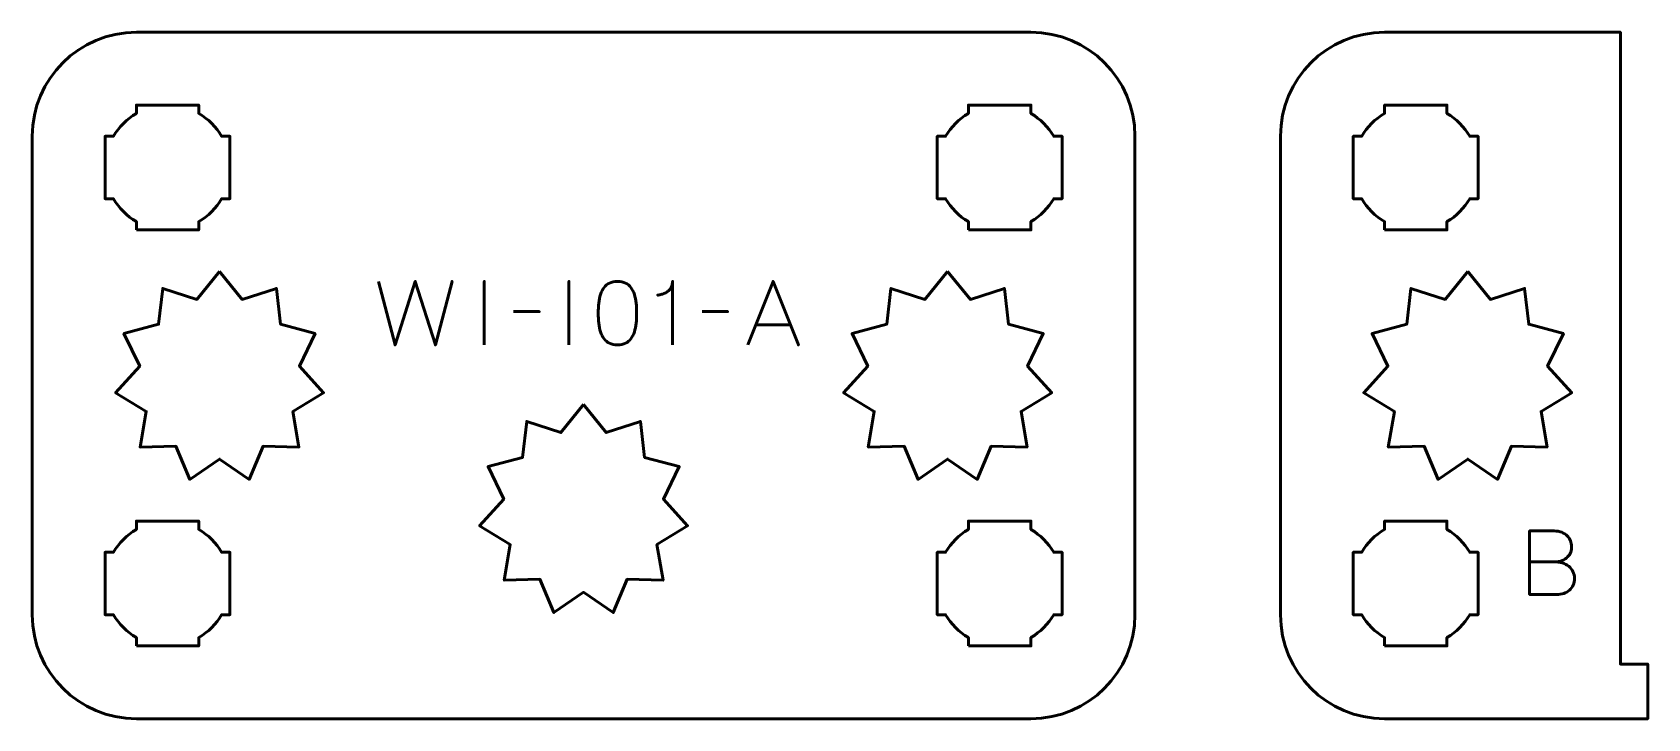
# Model space of a CAD drawing. Header units: centimetres. Extents: x -19.2 to -1.9, y -16.5 to -13.2.
# Drawn here: x -19.15 to -11.38, y -16.5 to -13.2 of the extents above; entities that cross this region are included whole.
import ezdxf

# ---------------------------------------------------------------- set-up
doc = ezdxf.new("R2010")
doc.units = ezdxf.units.CM
doc.header["$MEASUREMENT"] = 0
doc.layers.add('Layer 1', color=7, linetype='Continuous')

msp = doc.modelspace()

# ---------------------------------------------------------------- linework, layer by layer
at = {"layer": 'Layer 1', "lineweight": 53}
for points, knots in [([(-18.64994, -13.19998), (-18.64994, -13.19998), (-14.35007, -13.19998), (-14.35007, -13.19998), (-14.35007, -13.19998), (-14.07293, -13.19998), (-13.84997, -13.42307), (-13.84997, -13.70007), (-13.84997, -13.70007), (-13.84997, -13.70007), (-13.84997, -15.99994), (-13.84997, -15.99994), (-13.84997, -15.99994), (-13.84997, -16.27708), (-14.07293, -16.50004), (-14.35007, -16.50004), (-14.35007, -16.50004), (-14.35007, -16.50004), (-18.64994, -16.50004), (-18.64994, -16.50004), (-18.64994, -16.50004), (-18.92694, -16.50004), (-19.15003, -16.27708), (-19.15003, -15.99994), (-19.15003, -15.99994), (-19.15003, -15.99994), (-19.15003, -13.70007), (-19.15003, -13.70007), (-19.15003, -13.70007), (-19.15003, -13.42307), (-18.92694, -13.19998), (-18.64994, -13.19998)], [0, 0, 0, 0, 0.125, 0.125, 0.125, 0.125, 0.25, 0.25, 0.25, 0.25, 0.375, 0.375, 0.375, 0.375, 0.5, 0.5, 0.5, 0.5, 0.625, 0.625, 0.625, 0.625, 0.75, 0.75, 0.75, 0.75, 0.875, 0.875, 0.875, 0.875, 1, 1, 1, 1]), ([(-12.64994, -13.19998), (-12.64994, -13.19998), (-11.51602, -13.19998), (-11.51602, -13.19998), (-11.51602, -13.19998), (-11.51602, -13.19998), (-11.516, -16.23754), (-11.516, -16.23754), (-11.516, -16.23754), (-11.516, -16.23754), (-11.385, -16.23754), (-11.385, -16.23754), (-11.385, -16.23754), (-11.385, -16.23754), (-11.38502, -16.50004), (-11.38502, -16.50004), (-11.38502, -16.50004), (-11.38502, -16.50004), (-12.64994, -16.50004), (-12.64994, -16.50004), (-12.64994, -16.50004), (-12.92694, -16.50004), (-13.15003, -16.27708), (-13.15003, -15.99994), (-13.15003, -15.99994), (-13.15003, -15.99994), (-13.15003, -13.70007), (-13.15003, -13.70007), (-13.15003, -13.70007), (-13.15003, -13.42307), (-12.92694, -13.19998), (-12.64994, -13.19998)], [0, 0, 0, 0, 0.125, 0.125, 0.125, 0.125, 0.25, 0.25, 0.25, 0.25, 0.375, 0.375, 0.375, 0.375, 0.5, 0.5, 0.5, 0.5, 0.625, 0.625, 0.625, 0.625, 0.75, 0.75, 0.75, 0.75, 0.875, 0.875, 0.875, 0.875, 1, 1, 1, 1]), ([(-18.64994, -14.15001), (-18.64994, -14.15001), (-18.64994, -14.1099), (-18.64994, -14.1099), (-18.64994, -14.1099), (-18.69555, -14.08358), (-18.73347, -14.04555), (-18.75979, -14.00008), (-18.75979, -14.00008), (-18.75979, -14.00008), (-18.80001, -14.00008), (-18.80001, -14.00008), (-18.80001, -14.00008), (-18.80001, -14.00008), (-18.80001, -13.85001), (-18.80001, -13.85001), (-18.80001, -13.85001), (-18.80001, -13.85001), (-18.80001, -13.70007), (-18.80001, -13.70007), (-18.80001, -13.70007), (-18.80001, -13.70007), (-18.75979, -13.70007), (-18.75979, -13.70007), (-18.75979, -13.70007), (-18.73347, -13.65446), (-18.69555, -13.61654), (-18.64994, -13.59022), (-18.64994, -13.59022), (-18.64994, -13.59022), (-18.64994, -13.55), (-18.64994, -13.55), (-18.64994, -13.55), (-18.64994, -13.55), (-18.50001, -13.55), (-18.50001, -13.55), (-18.50001, -13.55), (-18.50001, -13.55), (-18.34993, -13.55), (-18.34993, -13.55), (-18.34993, -13.55), (-18.34993, -13.55), (-18.34993, -13.59022), (-18.34993, -13.59022), (-18.34993, -13.59022), (-18.30446, -13.61654), (-18.26643, -13.65446), (-18.24011, -13.70007), (-18.24011, -13.70007), (-18.24011, -13.70007), (-18.2, -13.70007), (-18.2, -13.70007), (-18.2, -13.70007), (-18.2, -13.70007), (-18.2, -13.85001), (-18.2, -13.85001), (-18.2, -13.85001), (-18.2, -13.85001), (-18.2, -14.00008), (-18.2, -14.00008), (-18.2, -14.00008), (-18.2, -14.00008), (-18.24011, -14.00008), (-18.24011, -14.00008), (-18.24011, -14.00008), (-18.26643, -14.04555), (-18.30446, -14.08358), (-18.34993, -14.1099), (-18.34993, -14.1099), (-18.34993, -14.1099), (-18.34993, -14.15001), (-18.34993, -14.15001), (-18.34993, -14.15001), (-18.34993, -14.15001), (-18.50001, -14.15001), (-18.50001, -14.15001), (-18.50001, -14.15001), (-18.50001, -14.15001), (-18.64994, -14.15001), (-18.64994, -14.15001)], [0, 0, 0, 0, 0.05, 0.05, 0.05, 0.05, 0.1, 0.1, 0.1, 0.1, 0.15, 0.15, 0.15, 0.15, 0.2, 0.2, 0.2, 0.2, 0.25, 0.25, 0.25, 0.25, 0.3, 0.3, 0.3, 0.3, 0.35, 0.35, 0.35, 0.35, 0.4, 0.4, 0.4, 0.4, 0.45, 0.45, 0.45, 0.45, 0.5, 0.5, 0.5, 0.5, 0.55, 0.55, 0.55, 0.55, 0.6, 0.6, 0.6, 0.6, 0.65, 0.65, 0.65, 0.65, 0.7, 0.7, 0.7, 0.7, 0.75, 0.75, 0.75, 0.75, 0.8, 0.8, 0.8, 0.8, 0.85, 0.85, 0.85, 0.85, 0.9, 0.9, 0.9, 0.9, 0.95, 0.95, 0.95, 0.95, 1, 1, 1, 1]), ([(-14.65007, -14.15001), (-14.65007, -14.15001), (-14.65007, -14.1099), (-14.65007, -14.1099), (-14.65007, -14.1099), (-14.69554, -14.08358), (-14.73343, -14.04555), (-14.75989, -14.00008), (-14.75989, -14.00008), (-14.75989, -14.00008), (-14.8, -14.00008), (-14.8, -14.00008), (-14.8, -14.00008), (-14.8, -14.00008), (-14.8, -13.85001), (-14.8, -13.85001), (-14.8, -13.85001), (-14.8, -13.85001), (-14.8, -13.70007), (-14.8, -13.70007), (-14.8, -13.70007), (-14.8, -13.70007), (-14.75989, -13.70007), (-14.75989, -13.70007), (-14.75989, -13.70007), (-14.73343, -13.65446), (-14.69554, -13.61654), (-14.65007, -13.59022), (-14.65007, -13.59022), (-14.65007, -13.59022), (-14.65007, -13.55), (-14.65007, -13.55), (-14.65007, -13.55), (-14.65007, -13.55), (-14.5, -13.55), (-14.5, -13.55), (-14.5, -13.55), (-14.5, -13.55), (-14.35007, -13.55), (-14.35007, -13.55), (-14.35007, -13.55), (-14.35007, -13.55), (-14.35007, -13.59022), (-14.35007, -13.59022), (-14.35007, -13.59022), (-14.30445, -13.61654), (-14.26653, -13.65446), (-14.24021, -13.70007), (-14.24021, -13.70007), (-14.24021, -13.70007), (-14.2, -13.70007), (-14.2, -13.70007), (-14.2, -13.70007), (-14.2, -13.70007), (-14.2, -13.85001), (-14.2, -13.85001), (-14.2, -13.85001), (-14.2, -13.85001), (-14.2, -14.00008), (-14.2, -14.00008), (-14.2, -14.00008), (-14.2, -14.00008), (-14.24021, -14.00008), (-14.24021, -14.00008), (-14.24021, -14.00008), (-14.26653, -14.04555), (-14.30445, -14.08358), (-14.35007, -14.1099), (-14.35007, -14.1099), (-14.35007, -14.1099), (-14.35007, -14.15001), (-14.35007, -14.15001), (-14.35007, -14.15001), (-14.35007, -14.15001), (-14.5, -14.15001), (-14.5, -14.15001), (-14.5, -14.15001), (-14.5, -14.15001), (-14.65007, -14.15001), (-14.65007, -14.15001)], [0, 0, 0, 0, 0.05, 0.05, 0.05, 0.05, 0.1, 0.1, 0.1, 0.1, 0.15, 0.15, 0.15, 0.15, 0.2, 0.2, 0.2, 0.2, 0.25, 0.25, 0.25, 0.25, 0.3, 0.3, 0.3, 0.3, 0.35, 0.35, 0.35, 0.35, 0.4, 0.4, 0.4, 0.4, 0.45, 0.45, 0.45, 0.45, 0.5, 0.5, 0.5, 0.5, 0.55, 0.55, 0.55, 0.55, 0.6, 0.6, 0.6, 0.6, 0.65, 0.65, 0.65, 0.65, 0.7, 0.7, 0.7, 0.7, 0.75, 0.75, 0.75, 0.75, 0.8, 0.8, 0.8, 0.8, 0.85, 0.85, 0.85, 0.85, 0.9, 0.9, 0.9, 0.9, 0.95, 0.95, 0.95, 0.95, 1, 1, 1, 1]), ([(-12.64994, -14.15001), (-12.64994, -14.15001), (-12.64994, -14.1099), (-12.64994, -14.1099), (-12.64994, -14.1099), (-12.69555, -14.08358), (-12.73347, -14.04555), (-12.75979, -14.00008), (-12.75979, -14.00008), (-12.75979, -14.00008), (-12.80001, -14.00008), (-12.80001, -14.00008), (-12.80001, -14.00008), (-12.80001, -14.00008), (-12.80001, -13.85001), (-12.80001, -13.85001), (-12.80001, -13.85001), (-12.80001, -13.85001), (-12.80001, -13.70007), (-12.80001, -13.70007), (-12.80001, -13.70007), (-12.80001, -13.70007), (-12.75979, -13.70007), (-12.75979, -13.70007), (-12.75979, -13.70007), (-12.73347, -13.65446), (-12.69555, -13.61654), (-12.64994, -13.59022), (-12.64994, -13.59022), (-12.64994, -13.59022), (-12.64994, -13.55), (-12.64994, -13.55), (-12.64994, -13.55), (-12.64994, -13.55), (-12.50001, -13.55), (-12.50001, -13.55), (-12.50001, -13.55), (-12.50001, -13.55), (-12.34993, -13.55), (-12.34993, -13.55), (-12.34993, -13.55), (-12.34993, -13.55), (-12.34993, -13.59022), (-12.34993, -13.59022), (-12.34993, -13.59022), (-12.30446, -13.61654), (-12.26643, -13.65446), (-12.24011, -13.70007), (-12.24011, -13.70007), (-12.24011, -13.70007), (-12.2, -13.70007), (-12.2, -13.70007), (-12.2, -13.70007), (-12.2, -13.70007), (-12.2, -13.85001), (-12.2, -13.85001), (-12.2, -13.85001), (-12.2, -13.85001), (-12.2, -14.00008), (-12.2, -14.00008), (-12.2, -14.00008), (-12.2, -14.00008), (-12.24011, -14.00008), (-12.24011, -14.00008), (-12.24011, -14.00008), (-12.26643, -14.04555), (-12.30446, -14.08358), (-12.34993, -14.1099), (-12.34993, -14.1099), (-12.34993, -14.1099), (-12.34993, -14.15001), (-12.34993, -14.15001), (-12.34993, -14.15001), (-12.34993, -14.15001), (-12.50001, -14.15001), (-12.50001, -14.15001), (-12.50001, -14.15001), (-12.50001, -14.15001), (-12.64994, -14.15001), (-12.64994, -14.15001)], [0, 0, 0, 0, 0.05, 0.05, 0.05, 0.05, 0.1, 0.1, 0.1, 0.1, 0.15, 0.15, 0.15, 0.15, 0.2, 0.2, 0.2, 0.2, 0.25, 0.25, 0.25, 0.25, 0.3, 0.3, 0.3, 0.3, 0.35, 0.35, 0.35, 0.35, 0.4, 0.4, 0.4, 0.4, 0.45, 0.45, 0.45, 0.45, 0.5, 0.5, 0.5, 0.5, 0.55, 0.55, 0.55, 0.55, 0.6, 0.6, 0.6, 0.6, 0.65, 0.65, 0.65, 0.65, 0.7, 0.7, 0.7, 0.7, 0.75, 0.75, 0.75, 0.75, 0.8, 0.8, 0.8, 0.8, 0.85, 0.85, 0.85, 0.85, 0.9, 0.9, 0.9, 0.9, 0.95, 0.95, 0.95, 0.95, 1, 1, 1, 1]), ([(-18.25, -14.35001), (-18.25, -14.35001), (-18.14076, -14.48448), (-18.14076, -14.48448), (-18.14076, -14.48448), (-18.14076, -14.48448), (-17.97689, -14.43103), (-17.97689, -14.43103), (-17.97689, -14.43103), (-17.97689, -14.43103), (-17.95696, -14.60382), (-17.95696, -14.60382), (-17.95696, -14.60382), (-17.95696, -14.60382), (-17.7905, -14.64834), (-17.7905, -14.64834), (-17.7905, -14.64834), (-17.7905, -14.64834), (-17.8662, -14.80459), (-17.8662, -14.80459), (-17.8662, -14.80459), (-17.8662, -14.80459), (-17.75, -14.93298), (-17.75, -14.93298), (-17.75, -14.93298), (-17.75, -14.93298), (-17.89729, -15.02308), (-17.89729, -15.02308), (-17.89729, -15.02308), (-17.89729, -15.02308), (-17.86824, -15.19454), (-17.86824, -15.19454), (-17.86824, -15.19454), (-17.86824, -15.19454), (-18.04037, -15.18989), (-18.04037, -15.18989), (-18.04037, -15.18989), (-18.04037, -15.18989), (-18.10769, -15.35001), (-18.10769, -15.35001), (-18.10769, -15.35001), (-18.10769, -15.35001), (-18.25, -15.25208), (-18.25, -15.25208), (-18.25, -15.25208), (-18.25, -15.25208), (-18.39231, -15.35001), (-18.39231, -15.35001), (-18.39231, -15.35001), (-18.39231, -15.35001), (-18.45963, -15.18989), (-18.45963, -15.18989), (-18.45963, -15.18989), (-18.45963, -15.18989), (-18.63176, -15.19454), (-18.63176, -15.19454), (-18.63176, -15.19454), (-18.63176, -15.19454), (-18.60271, -15.02308), (-18.60271, -15.02308), (-18.60271, -15.02308), (-18.60271, -15.02308), (-18.75, -14.93298), (-18.75, -14.93298), (-18.75, -14.93298), (-18.75, -14.93298), (-18.6338, -14.80459), (-18.6338, -14.80459), (-18.6338, -14.80459), (-18.6338, -14.80459), (-18.7095, -14.64834), (-18.7095, -14.64834), (-18.7095, -14.64834), (-18.7095, -14.64834), (-18.54304, -14.60382), (-18.54304, -14.60382), (-18.54304, -14.60382), (-18.54304, -14.60382), (-18.52311, -14.43103), (-18.52311, -14.43103), (-18.52311, -14.43103), (-18.52311, -14.43103), (-18.35924, -14.48448), (-18.35924, -14.48448), (-18.35924, -14.48448), (-18.35924, -14.48448), (-18.25, -14.35001), (-18.25, -14.35001)], [0, 0, 0, 0, 0.0454545, 0.0454545, 0.0454545, 0.0454545, 0.0909091, 0.0909091, 0.0909091, 0.0909091, 0.1363636, 0.1363636, 0.1363636, 0.1363636, 0.1818182, 0.1818182, 0.1818182, 0.1818182, 0.2272727, 0.2272727, 0.2272727, 0.2272727, 0.2727273, 0.2727273, 0.2727273, 0.2727273, 0.3181818, 0.3181818, 0.3181818, 0.3181818, 0.3636364, 0.3636364, 0.3636364, 0.3636364, 0.4090909, 0.4090909, 0.4090909, 0.4090909, 0.4545455, 0.4545455, 0.4545455, 0.4545455, 0.5, 0.5, 0.5, 0.5, 0.5454545, 0.5454545, 0.5454545, 0.5454545, 0.5909091, 0.5909091, 0.5909091, 0.5909091, 0.6363636, 0.6363636, 0.6363636, 0.6363636, 0.6818182, 0.6818182, 0.6818182, 0.6818182, 0.7272727, 0.7272727, 0.7272727, 0.7272727, 0.7727273, 0.7727273, 0.7727273, 0.7727273, 0.8181818, 0.8181818, 0.8181818, 0.8181818, 0.8636364, 0.8636364, 0.8636364, 0.8636364, 0.9090909, 0.9090909, 0.9090909, 0.9090909, 0.9545455, 0.9545455, 0.9545455, 0.9545455, 1, 1, 1, 1]), ([(-14.75, -14.35001), (-14.75, -14.35001), (-14.64076, -14.48448), (-14.64076, -14.48448), (-14.64076, -14.48448), (-14.64076, -14.48448), (-14.47689, -14.43103), (-14.47689, -14.43103), (-14.47689, -14.43103), (-14.47689, -14.43103), (-14.45696, -14.60382), (-14.45696, -14.60382), (-14.45696, -14.60382), (-14.45696, -14.60382), (-14.2905, -14.64834), (-14.2905, -14.64834), (-14.2905, -14.64834), (-14.2905, -14.64834), (-14.3662, -14.80459), (-14.3662, -14.80459), (-14.3662, -14.80459), (-14.3662, -14.80459), (-14.25, -14.93298), (-14.25, -14.93298), (-14.25, -14.93298), (-14.25, -14.93298), (-14.39729, -15.02308), (-14.39729, -15.02308), (-14.39729, -15.02308), (-14.39729, -15.02308), (-14.36824, -15.19454), (-14.36824, -15.19454), (-14.36824, -15.19454), (-14.36824, -15.19454), (-14.54037, -15.18989), (-14.54037, -15.18989), (-14.54037, -15.18989), (-14.54037, -15.18989), (-14.60769, -15.35001), (-14.60769, -15.35001), (-14.60769, -15.35001), (-14.60769, -15.35001), (-14.75, -15.25208), (-14.75, -15.25208), (-14.75, -15.25208), (-14.75, -15.25208), (-14.89231, -15.35001), (-14.89231, -15.35001), (-14.89231, -15.35001), (-14.89231, -15.35001), (-14.95963, -15.18989), (-14.95963, -15.18989), (-14.95963, -15.18989), (-14.95963, -15.18989), (-15.13176, -15.19454), (-15.13176, -15.19454), (-15.13176, -15.19454), (-15.13176, -15.19454), (-15.10271, -15.02308), (-15.10271, -15.02308), (-15.10271, -15.02308), (-15.10271, -15.02308), (-15.25, -14.93298), (-15.25, -14.93298), (-15.25, -14.93298), (-15.25, -14.93298), (-15.1338, -14.80459), (-15.1338, -14.80459), (-15.1338, -14.80459), (-15.1338, -14.80459), (-15.2095, -14.64834), (-15.2095, -14.64834), (-15.2095, -14.64834), (-15.2095, -14.64834), (-15.04304, -14.60382), (-15.04304, -14.60382), (-15.04304, -14.60382), (-15.04304, -14.60382), (-15.02311, -14.43103), (-15.02311, -14.43103), (-15.02311, -14.43103), (-15.02311, -14.43103), (-14.85924, -14.48448), (-14.85924, -14.48448), (-14.85924, -14.48448), (-14.85924, -14.48448), (-14.75, -14.35001), (-14.75, -14.35001)], [0, 0, 0, 0, 0.0454545, 0.0454545, 0.0454545, 0.0454545, 0.0909091, 0.0909091, 0.0909091, 0.0909091, 0.1363636, 0.1363636, 0.1363636, 0.1363636, 0.1818182, 0.1818182, 0.1818182, 0.1818182, 0.2272727, 0.2272727, 0.2272727, 0.2272727, 0.2727273, 0.2727273, 0.2727273, 0.2727273, 0.3181818, 0.3181818, 0.3181818, 0.3181818, 0.3636364, 0.3636364, 0.3636364, 0.3636364, 0.4090909, 0.4090909, 0.4090909, 0.4090909, 0.4545455, 0.4545455, 0.4545455, 0.4545455, 0.5, 0.5, 0.5, 0.5, 0.5454545, 0.5454545, 0.5454545, 0.5454545, 0.5909091, 0.5909091, 0.5909091, 0.5909091, 0.6363636, 0.6363636, 0.6363636, 0.6363636, 0.6818182, 0.6818182, 0.6818182, 0.6818182, 0.7272727, 0.7272727, 0.7272727, 0.7272727, 0.7727273, 0.7727273, 0.7727273, 0.7727273, 0.8181818, 0.8181818, 0.8181818, 0.8181818, 0.8636364, 0.8636364, 0.8636364, 0.8636364, 0.9090909, 0.9090909, 0.9090909, 0.9090909, 0.9545455, 0.9545455, 0.9545455, 0.9545455, 1, 1, 1, 1]), ([(-12.25, -14.35001), (-12.25, -14.35001), (-12.14076, -14.48448), (-12.14076, -14.48448), (-12.14076, -14.48448), (-12.14076, -14.48448), (-11.97689, -14.43103), (-11.97689, -14.43103), (-11.97689, -14.43103), (-11.97689, -14.43103), (-11.95696, -14.60382), (-11.95696, -14.60382), (-11.95696, -14.60382), (-11.95696, -14.60382), (-11.7905, -14.64834), (-11.7905, -14.64834), (-11.7905, -14.64834), (-11.7905, -14.64834), (-11.8662, -14.80459), (-11.8662, -14.80459), (-11.8662, -14.80459), (-11.8662, -14.80459), (-11.75, -14.93298), (-11.75, -14.93298), (-11.75, -14.93298), (-11.75, -14.93298), (-11.89729, -15.02308), (-11.89729, -15.02308), (-11.89729, -15.02308), (-11.89729, -15.02308), (-11.86824, -15.19454), (-11.86824, -15.19454), (-11.86824, -15.19454), (-11.86824, -15.19454), (-12.04037, -15.18989), (-12.04037, -15.18989), (-12.04037, -15.18989), (-12.04037, -15.18989), (-12.10769, -15.35001), (-12.10769, -15.35001), (-12.10769, -15.35001), (-12.10769, -15.35001), (-12.25, -15.25208), (-12.25, -15.25208), (-12.25, -15.25208), (-12.25, -15.25208), (-12.39231, -15.35001), (-12.39231, -15.35001), (-12.39231, -15.35001), (-12.39231, -15.35001), (-12.45963, -15.18989), (-12.45963, -15.18989), (-12.45963, -15.18989), (-12.45963, -15.18989), (-12.63176, -15.19454), (-12.63176, -15.19454), (-12.63176, -15.19454), (-12.63176, -15.19454), (-12.60271, -15.02308), (-12.60271, -15.02308), (-12.60271, -15.02308), (-12.60271, -15.02308), (-12.75, -14.93298), (-12.75, -14.93298), (-12.75, -14.93298), (-12.75, -14.93298), (-12.6338, -14.80459), (-12.6338, -14.80459), (-12.6338, -14.80459), (-12.6338, -14.80459), (-12.7095, -14.64834), (-12.7095, -14.64834), (-12.7095, -14.64834), (-12.7095, -14.64834), (-12.54304, -14.60382), (-12.54304, -14.60382), (-12.54304, -14.60382), (-12.54304, -14.60382), (-12.52311, -14.43103), (-12.52311, -14.43103), (-12.52311, -14.43103), (-12.52311, -14.43103), (-12.35924, -14.48448), (-12.35924, -14.48448), (-12.35924, -14.48448), (-12.35924, -14.48448), (-12.25, -14.35001), (-12.25, -14.35001)], [0, 0, 0, 0, 0.0454545, 0.0454545, 0.0454545, 0.0454545, 0.0909091, 0.0909091, 0.0909091, 0.0909091, 0.1363636, 0.1363636, 0.1363636, 0.1363636, 0.1818182, 0.1818182, 0.1818182, 0.1818182, 0.2272727, 0.2272727, 0.2272727, 0.2272727, 0.2727273, 0.2727273, 0.2727273, 0.2727273, 0.3181818, 0.3181818, 0.3181818, 0.3181818, 0.3636364, 0.3636364, 0.3636364, 0.3636364, 0.4090909, 0.4090909, 0.4090909, 0.4090909, 0.4545455, 0.4545455, 0.4545455, 0.4545455, 0.5, 0.5, 0.5, 0.5, 0.5454545, 0.5454545, 0.5454545, 0.5454545, 0.5909091, 0.5909091, 0.5909091, 0.5909091, 0.6363636, 0.6363636, 0.6363636, 0.6363636, 0.6818182, 0.6818182, 0.6818182, 0.6818182, 0.7272727, 0.7272727, 0.7272727, 0.7272727, 0.7727273, 0.7727273, 0.7727273, 0.7727273, 0.8181818, 0.8181818, 0.8181818, 0.8181818, 0.8636364, 0.8636364, 0.8636364, 0.8636364, 0.9090909, 0.9090909, 0.9090909, 0.9090909, 0.9545455, 0.9545455, 0.9545455, 0.9545455, 1, 1, 1, 1]), ([(-16.5, -14.9897), (-16.5, -14.9897), (-16.39076, -15.12417), (-16.39076, -15.12417), (-16.39076, -15.12417), (-16.39076, -15.12417), (-16.22689, -15.07072), (-16.22689, -15.07072), (-16.22689, -15.07072), (-16.22689, -15.07072), (-16.20696, -15.24351), (-16.20696, -15.24351), (-16.20696, -15.24351), (-16.20696, -15.24351), (-16.0405, -15.28803), (-16.0405, -15.28803), (-16.0405, -15.28803), (-16.0405, -15.28803), (-16.1162, -15.44428), (-16.1162, -15.44428), (-16.1162, -15.44428), (-16.1162, -15.44428), (-16, -15.57267), (-16, -15.57267), (-16, -15.57267), (-16, -15.57267), (-16.14729, -15.66277), (-16.14729, -15.66277), (-16.14729, -15.66277), (-16.14729, -15.66277), (-16.11824, -15.83423), (-16.11824, -15.83423), (-16.11824, -15.83423), (-16.11824, -15.83423), (-16.29037, -15.82958), (-16.29037, -15.82958), (-16.29037, -15.82958), (-16.29037, -15.82958), (-16.35769, -15.9897), (-16.35769, -15.9897), (-16.35769, -15.9897), (-16.35769, -15.9897), (-16.5, -15.89177), (-16.5, -15.89177), (-16.5, -15.89177), (-16.5, -15.89177), (-16.64231, -15.9897), (-16.64231, -15.9897), (-16.64231, -15.9897), (-16.64231, -15.9897), (-16.70963, -15.82958), (-16.70963, -15.82958), (-16.70963, -15.82958), (-16.70963, -15.82958), (-16.88176, -15.83423), (-16.88176, -15.83423), (-16.88176, -15.83423), (-16.88176, -15.83423), (-16.85271, -15.66277), (-16.85271, -15.66277), (-16.85271, -15.66277), (-16.85271, -15.66277), (-17, -15.57267), (-17, -15.57267), (-17, -15.57267), (-17, -15.57267), (-16.8838, -15.44428), (-16.8838, -15.44428), (-16.8838, -15.44428), (-16.8838, -15.44428), (-16.9595, -15.28803), (-16.9595, -15.28803), (-16.9595, -15.28803), (-16.9595, -15.28803), (-16.79304, -15.24351), (-16.79304, -15.24351), (-16.79304, -15.24351), (-16.79304, -15.24351), (-16.77311, -15.07072), (-16.77311, -15.07072), (-16.77311, -15.07072), (-16.77311, -15.07072), (-16.60924, -15.12417), (-16.60924, -15.12417), (-16.60924, -15.12417), (-16.60924, -15.12417), (-16.5, -14.9897), (-16.5, -14.9897)], [0, 0, 0, 0, 0.0454545, 0.0454545, 0.0454545, 0.0454545, 0.0909091, 0.0909091, 0.0909091, 0.0909091, 0.1363636, 0.1363636, 0.1363636, 0.1363636, 0.1818182, 0.1818182, 0.1818182, 0.1818182, 0.2272727, 0.2272727, 0.2272727, 0.2272727, 0.2727273, 0.2727273, 0.2727273, 0.2727273, 0.3181818, 0.3181818, 0.3181818, 0.3181818, 0.3636364, 0.3636364, 0.3636364, 0.3636364, 0.4090909, 0.4090909, 0.4090909, 0.4090909, 0.4545455, 0.4545455, 0.4545455, 0.4545455, 0.5, 0.5, 0.5, 0.5, 0.5454545, 0.5454545, 0.5454545, 0.5454545, 0.5909091, 0.5909091, 0.5909091, 0.5909091, 0.6363636, 0.6363636, 0.6363636, 0.6363636, 0.6818182, 0.6818182, 0.6818182, 0.6818182, 0.7272727, 0.7272727, 0.7272727, 0.7272727, 0.7727273, 0.7727273, 0.7727273, 0.7727273, 0.8181818, 0.8181818, 0.8181818, 0.8181818, 0.8636364, 0.8636364, 0.8636364, 0.8636364, 0.9090909, 0.9090909, 0.9090909, 0.9090909, 0.9545455, 0.9545455, 0.9545455, 0.9545455, 1, 1, 1, 1]), ([(-18.64994, -16.15008), (-18.64994, -16.15008), (-18.64994, -16.10983), (-18.64994, -16.10983), (-18.64994, -16.10983), (-18.69555, -16.08351), (-18.73347, -16.04548), (-18.75979, -16.00001), (-18.75979, -16.00001), (-18.75979, -16.00001), (-18.80001, -16.00001), (-18.80001, -16.00001), (-18.80001, -16.00001), (-18.80001, -16.00001), (-18.80001, -15.85008), (-18.80001, -15.85008), (-18.80001, -15.85008), (-18.80001, -15.85008), (-18.80001, -15.70001), (-18.80001, -15.70001), (-18.80001, -15.70001), (-18.80001, -15.70001), (-18.75979, -15.70001), (-18.75979, -15.70001), (-18.75979, -15.70001), (-18.73347, -15.65453), (-18.69555, -15.6165), (-18.64994, -15.59019), (-18.64994, -15.59019), (-18.64994, -15.59019), (-18.64994, -15.55008), (-18.64994, -15.55008), (-18.64994, -15.55008), (-18.64994, -15.55008), (-18.50001, -15.55008), (-18.50001, -15.55008), (-18.50001, -15.55008), (-18.50001, -15.55008), (-18.34993, -15.55008), (-18.34993, -15.55008), (-18.34993, -15.55008), (-18.34993, -15.55008), (-18.34993, -15.59019), (-18.34993, -15.59019), (-18.34993, -15.59019), (-18.30446, -15.6165), (-18.26643, -15.65453), (-18.24011, -15.70001), (-18.24011, -15.70001), (-18.24011, -15.70001), (-18.2, -15.70001), (-18.2, -15.70001), (-18.2, -15.70001), (-18.2, -15.70001), (-18.2, -15.85008), (-18.2, -15.85008), (-18.2, -15.85008), (-18.2, -15.85008), (-18.2, -16.00001), (-18.2, -16.00001), (-18.2, -16.00001), (-18.2, -16.00001), (-18.24011, -16.00001), (-18.24011, -16.00001), (-18.24011, -16.00001), (-18.26643, -16.04548), (-18.30446, -16.08351), (-18.34993, -16.10983), (-18.34993, -16.10983), (-18.34993, -16.10983), (-18.34993, -16.15008), (-18.34993, -16.15008), (-18.34993, -16.15008), (-18.34993, -16.15008), (-18.50001, -16.15008), (-18.50001, -16.15008), (-18.50001, -16.15008), (-18.50001, -16.15008), (-18.64994, -16.15008), (-18.64994, -16.15008)], [0, 0, 0, 0, 0.05, 0.05, 0.05, 0.05, 0.1, 0.1, 0.1, 0.1, 0.15, 0.15, 0.15, 0.15, 0.2, 0.2, 0.2, 0.2, 0.25, 0.25, 0.25, 0.25, 0.3, 0.3, 0.3, 0.3, 0.35, 0.35, 0.35, 0.35, 0.4, 0.4, 0.4, 0.4, 0.45, 0.45, 0.45, 0.45, 0.5, 0.5, 0.5, 0.5, 0.55, 0.55, 0.55, 0.55, 0.6, 0.6, 0.6, 0.6, 0.65, 0.65, 0.65, 0.65, 0.7, 0.7, 0.7, 0.7, 0.75, 0.75, 0.75, 0.75, 0.8, 0.8, 0.8, 0.8, 0.85, 0.85, 0.85, 0.85, 0.9, 0.9, 0.9, 0.9, 0.95, 0.95, 0.95, 0.95, 1, 1, 1, 1]), ([(-14.65007, -16.15008), (-14.65007, -16.15008), (-14.65007, -16.10983), (-14.65007, -16.10983), (-14.65007, -16.10983), (-14.69554, -16.08351), (-14.73343, -16.04548), (-14.75989, -16.00001), (-14.75989, -16.00001), (-14.75989, -16.00001), (-14.8, -16.00001), (-14.8, -16.00001), (-14.8, -16.00001), (-14.8, -16.00001), (-14.8, -15.85008), (-14.8, -15.85008), (-14.8, -15.85008), (-14.8, -15.85008), (-14.8, -15.70001), (-14.8, -15.70001), (-14.8, -15.70001), (-14.8, -15.70001), (-14.75989, -15.70001), (-14.75989, -15.70001), (-14.75989, -15.70001), (-14.73343, -15.65453), (-14.69554, -15.6165), (-14.65007, -15.59019), (-14.65007, -15.59019), (-14.65007, -15.59019), (-14.65007, -15.55008), (-14.65007, -15.55008), (-14.65007, -15.55008), (-14.65007, -15.55008), (-14.5, -15.55008), (-14.5, -15.55008), (-14.5, -15.55008), (-14.5, -15.55008), (-14.35007, -15.55008), (-14.35007, -15.55008), (-14.35007, -15.55008), (-14.35007, -15.55008), (-14.35007, -15.59019), (-14.35007, -15.59019), (-14.35007, -15.59019), (-14.30445, -15.6165), (-14.26653, -15.65453), (-14.24021, -15.70001), (-14.24021, -15.70001), (-14.24021, -15.70001), (-14.2, -15.70001), (-14.2, -15.70001), (-14.2, -15.70001), (-14.2, -15.70001), (-14.2, -15.85008), (-14.2, -15.85008), (-14.2, -15.85008), (-14.2, -15.85008), (-14.2, -16.00001), (-14.2, -16.00001), (-14.2, -16.00001), (-14.2, -16.00001), (-14.24021, -16.00001), (-14.24021, -16.00001), (-14.24021, -16.00001), (-14.26653, -16.04548), (-14.30445, -16.08351), (-14.35007, -16.10983), (-14.35007, -16.10983), (-14.35007, -16.10983), (-14.35007, -16.15008), (-14.35007, -16.15008), (-14.35007, -16.15008), (-14.35007, -16.15008), (-14.5, -16.15008), (-14.5, -16.15008), (-14.5, -16.15008), (-14.5, -16.15008), (-14.65007, -16.15008), (-14.65007, -16.15008)], [0, 0, 0, 0, 0.05, 0.05, 0.05, 0.05, 0.1, 0.1, 0.1, 0.1, 0.15, 0.15, 0.15, 0.15, 0.2, 0.2, 0.2, 0.2, 0.25, 0.25, 0.25, 0.25, 0.3, 0.3, 0.3, 0.3, 0.35, 0.35, 0.35, 0.35, 0.4, 0.4, 0.4, 0.4, 0.45, 0.45, 0.45, 0.45, 0.5, 0.5, 0.5, 0.5, 0.55, 0.55, 0.55, 0.55, 0.6, 0.6, 0.6, 0.6, 0.65, 0.65, 0.65, 0.65, 0.7, 0.7, 0.7, 0.7, 0.75, 0.75, 0.75, 0.75, 0.8, 0.8, 0.8, 0.8, 0.85, 0.85, 0.85, 0.85, 0.9, 0.9, 0.9, 0.9, 0.95, 0.95, 0.95, 0.95, 1, 1, 1, 1]), ([(-12.64994, -16.15008), (-12.64994, -16.15008), (-12.64994, -16.10983), (-12.64994, -16.10983), (-12.64994, -16.10983), (-12.69555, -16.08351), (-12.73347, -16.04548), (-12.75979, -16.00001), (-12.75979, -16.00001), (-12.75979, -16.00001), (-12.80001, -16.00001), (-12.80001, -16.00001), (-12.80001, -16.00001), (-12.80001, -16.00001), (-12.80001, -15.85008), (-12.80001, -15.85008), (-12.80001, -15.85008), (-12.80001, -15.85008), (-12.80001, -15.70001), (-12.80001, -15.70001), (-12.80001, -15.70001), (-12.80001, -15.70001), (-12.75979, -15.70001), (-12.75979, -15.70001), (-12.75979, -15.70001), (-12.73347, -15.65453), (-12.69555, -15.6165), (-12.64994, -15.59019), (-12.64994, -15.59019), (-12.64994, -15.59019), (-12.64994, -15.55008), (-12.64994, -15.55008), (-12.64994, -15.55008), (-12.64994, -15.55008), (-12.50001, -15.55008), (-12.50001, -15.55008), (-12.50001, -15.55008), (-12.50001, -15.55008), (-12.34993, -15.55008), (-12.34993, -15.55008), (-12.34993, -15.55008), (-12.34993, -15.55008), (-12.34993, -15.59019), (-12.34993, -15.59019), (-12.34993, -15.59019), (-12.30446, -15.6165), (-12.26643, -15.65453), (-12.24011, -15.70001), (-12.24011, -15.70001), (-12.24011, -15.70001), (-12.2, -15.70001), (-12.2, -15.70001), (-12.2, -15.70001), (-12.2, -15.70001), (-12.2, -15.85008), (-12.2, -15.85008), (-12.2, -15.85008), (-12.2, -15.85008), (-12.2, -16.00001), (-12.2, -16.00001), (-12.2, -16.00001), (-12.2, -16.00001), (-12.24011, -16.00001), (-12.24011, -16.00001), (-12.24011, -16.00001), (-12.26643, -16.04548), (-12.30446, -16.08351), (-12.34993, -16.10983), (-12.34993, -16.10983), (-12.34993, -16.10983), (-12.34993, -16.15008), (-12.34993, -16.15008), (-12.34993, -16.15008), (-12.34993, -16.15008), (-12.50001, -16.15008), (-12.50001, -16.15008), (-12.50001, -16.15008), (-12.50001, -16.15008), (-12.64994, -16.15008), (-12.64994, -16.15008)], [0, 0, 0, 0, 0.05, 0.05, 0.05, 0.05, 0.1, 0.1, 0.1, 0.1, 0.15, 0.15, 0.15, 0.15, 0.2, 0.2, 0.2, 0.2, 0.25, 0.25, 0.25, 0.25, 0.3, 0.3, 0.3, 0.3, 0.35, 0.35, 0.35, 0.35, 0.4, 0.4, 0.4, 0.4, 0.45, 0.45, 0.45, 0.45, 0.5, 0.5, 0.5, 0.5, 0.55, 0.55, 0.55, 0.55, 0.6, 0.6, 0.6, 0.6, 0.65, 0.65, 0.65, 0.65, 0.7, 0.7, 0.7, 0.7, 0.75, 0.75, 0.75, 0.75, 0.8, 0.8, 0.8, 0.8, 0.85, 0.85, 0.85, 0.85, 0.9, 0.9, 0.9, 0.9, 0.95, 0.95, 0.95, 0.95, 1, 1, 1, 1])]:
    msp.add_open_spline(points, degree=3, knots=knots, dxfattribs=at)
at = {"layer": 'Layer 1', "color": 5, "lineweight": 53}
for points, knots in [([(-17.48657, -14.3974), (-17.48657, -14.3974), (-17.40614, -14.70262), (-17.40614, -14.70262), (-17.40614, -14.70262), (-17.40614, -14.70262), (-17.3092, -14.3974), (-17.3092, -14.3974), (-17.3092, -14.3974), (-17.3092, -14.3974), (-17.21225, -14.70262), (-17.21225, -14.70262), (-17.21225, -14.70262), (-17.21225, -14.70262), (-17.13182, -14.3974), (-17.13182, -14.3974), (-17.13182, -14.3974), (-17.13182, -14.3974), (-17.21225, -14.70262), (-17.21225, -14.70262), (-17.21225, -14.70262), (-17.21225, -14.70262), (-17.3092, -14.3974), (-17.3092, -14.3974), (-17.3092, -14.3974), (-17.3092, -14.3974), (-17.40614, -14.70262), (-17.40614, -14.70262), (-17.40614, -14.70262), (-17.40614, -14.70262), (-17.48657, -14.3974), (-17.48657, -14.3974)], [0, 0, 0, 0, 0.125, 0.125, 0.125, 0.125, 0.25, 0.25, 0.25, 0.25, 0.375, 0.375, 0.375, 0.375, 0.5, 0.5, 0.5, 0.5, 0.625, 0.625, 0.625, 0.625, 0.75, 0.75, 0.75, 0.75, 0.875, 0.875, 0.875, 0.875, 1, 1, 1, 1]), ([(-16.9773, -14.70262), (-16.9773, -14.70262), (-16.9773, -14.3974), (-16.9773, -14.3974), (-16.9773, -14.3974), (-16.9773, -14.3974), (-16.9773, -14.70262), (-16.9773, -14.70262)], [0, 0, 0, 0, 0.5, 0.5, 0.5, 0.5, 1, 1, 1, 1]), ([(-16.57048, -14.70262), (-16.57048, -14.70262), (-16.57048, -14.3974), (-16.57048, -14.3974), (-16.57048, -14.3974), (-16.57048, -14.3974), (-16.57048, -14.70262), (-16.57048, -14.70262)], [0, 0, 0, 0, 0.5, 0.5, 0.5, 0.5, 1, 1, 1, 1]), ([(-16.33722, -14.70262), (-16.32241, -14.70255), (-16.30964, -14.69994), (-16.29898, -14.69486), (-16.29898, -14.69486), (-16.2884, -14.68978), (-16.27958, -14.68251), (-16.27253, -14.67327), (-16.27253, -14.67327), (-16.26554, -14.66396), (-16.26004, -14.65295), (-16.25595, -14.64025), (-16.25595, -14.64025), (-16.25192, -14.62755), (-16.24903, -14.61365), (-16.24741, -14.59841), (-16.24741, -14.59841), (-16.24571, -14.58317), (-16.24487, -14.56715), (-16.24494, -14.55022), (-16.24494, -14.55022), (-16.24487, -14.53336), (-16.24571, -14.51734), (-16.24741, -14.50217), (-16.24741, -14.50217), (-16.24903, -14.487), (-16.25192, -14.47303), (-16.25595, -14.46033), (-16.25595, -14.46033), (-16.26004, -14.4477), (-16.26554, -14.4367), (-16.27253, -14.42731), (-16.27253, -14.42731), (-16.27958, -14.418), (-16.2884, -14.41073), (-16.29898, -14.40565), (-16.29898, -14.40565), (-16.30964, -14.4005), (-16.32241, -14.39789), (-16.33722, -14.39782), (-16.33722, -14.39782), (-16.35204, -14.39789), (-16.36481, -14.4005), (-16.37547, -14.40565), (-16.37547, -14.40565), (-16.38605, -14.41073), (-16.39487, -14.418), (-16.40192, -14.42731), (-16.40192, -14.42731), (-16.40891, -14.4367), (-16.41441, -14.4477), (-16.4185, -14.46033), (-16.4185, -14.46033), (-16.42253, -14.47303), (-16.42542, -14.487), (-16.42704, -14.50217), (-16.42704, -14.50217), (-16.42873, -14.51734), (-16.42958, -14.53336), (-16.42951, -14.55022), (-16.42951, -14.55022), (-16.42958, -14.56715), (-16.42873, -14.58317), (-16.42704, -14.59841), (-16.42704, -14.59841), (-16.42542, -14.61365), (-16.42253, -14.62755), (-16.4185, -14.64025), (-16.4185, -14.64025), (-16.41441, -14.65295), (-16.40891, -14.66396), (-16.40192, -14.67327), (-16.40192, -14.67327), (-16.39487, -14.68251), (-16.38605, -14.68978), (-16.37547, -14.69486), (-16.37547, -14.69486), (-16.36481, -14.69994), (-16.35204, -14.70255), (-16.33722, -14.70262)], [0, 0, 0, 0, 0.05, 0.05, 0.05, 0.05, 0.1, 0.1, 0.1, 0.1, 0.15, 0.15, 0.15, 0.15, 0.2, 0.2, 0.2, 0.2, 0.25, 0.25, 0.25, 0.25, 0.3, 0.3, 0.3, 0.3, 0.35, 0.35, 0.35, 0.35, 0.4, 0.4, 0.4, 0.4, 0.45, 0.45, 0.45, 0.45, 0.5, 0.5, 0.5, 0.5, 0.55, 0.55, 0.55, 0.55, 0.6, 0.6, 0.6, 0.6, 0.65, 0.65, 0.65, 0.65, 0.7, 0.7, 0.7, 0.7, 0.75, 0.75, 0.75, 0.75, 0.8, 0.8, 0.8, 0.8, 0.85, 0.85, 0.85, 0.85, 0.9, 0.9, 0.9, 0.9, 0.95, 0.95, 0.95, 0.95, 1, 1, 1, 1]), ([(-16.33722, -14.70262), (-16.32241, -14.70255), (-16.30964, -14.69994), (-16.29898, -14.69486), (-16.29898, -14.69486), (-16.2884, -14.68978), (-16.27958, -14.68251), (-16.27253, -14.67327), (-16.27253, -14.67327), (-16.26554, -14.66396), (-16.26004, -14.65295), (-16.25595, -14.64025), (-16.25595, -14.64025), (-16.25192, -14.62755), (-16.24903, -14.61365), (-16.24741, -14.59841), (-16.24741, -14.59841), (-16.24571, -14.58317), (-16.24487, -14.56715), (-16.24494, -14.55022), (-16.24494, -14.55022), (-16.24487, -14.53336), (-16.24571, -14.51734), (-16.24741, -14.50217), (-16.24741, -14.50217), (-16.24903, -14.487), (-16.25192, -14.47303), (-16.25595, -14.46033), (-16.25595, -14.46033), (-16.26004, -14.4477), (-16.26554, -14.4367), (-16.27253, -14.42731), (-16.27253, -14.42731), (-16.27958, -14.418), (-16.2884, -14.41073), (-16.29898, -14.40565), (-16.29898, -14.40565), (-16.30964, -14.4005), (-16.32241, -14.39789), (-16.33722, -14.39782), (-16.33722, -14.39782), (-16.35204, -14.39789), (-16.36481, -14.4005), (-16.37547, -14.40565), (-16.37547, -14.40565), (-16.38605, -14.41073), (-16.39487, -14.418), (-16.40192, -14.42731), (-16.40192, -14.42731), (-16.40891, -14.4367), (-16.41441, -14.4477), (-16.4185, -14.46033), (-16.4185, -14.46033), (-16.42253, -14.47303), (-16.42542, -14.487), (-16.42704, -14.50217), (-16.42704, -14.50217), (-16.42873, -14.51734), (-16.42958, -14.53336), (-16.42951, -14.55022), (-16.42951, -14.55022), (-16.42958, -14.56715), (-16.42873, -14.58317), (-16.42704, -14.59841), (-16.42704, -14.59841), (-16.42542, -14.61365), (-16.42253, -14.62755), (-16.4185, -14.64025), (-16.4185, -14.64025), (-16.41441, -14.65295), (-16.40891, -14.66396), (-16.40192, -14.67327), (-16.40192, -14.67327), (-16.39487, -14.68251), (-16.38605, -14.68978), (-16.37547, -14.69486), (-16.37547, -14.69486), (-16.36481, -14.69994), (-16.35204, -14.70255), (-16.33722, -14.70262)], [0, 0, 0, 0, 0.05, 0.05, 0.05, 0.05, 0.1, 0.1, 0.1, 0.1, 0.15, 0.15, 0.15, 0.15, 0.2, 0.2, 0.2, 0.2, 0.25, 0.25, 0.25, 0.25, 0.3, 0.3, 0.3, 0.3, 0.35, 0.35, 0.35, 0.35, 0.4, 0.4, 0.4, 0.4, 0.45, 0.45, 0.45, 0.45, 0.5, 0.5, 0.5, 0.5, 0.55, 0.55, 0.55, 0.55, 0.6, 0.6, 0.6, 0.6, 0.65, 0.65, 0.65, 0.65, 0.7, 0.7, 0.7, 0.7, 0.75, 0.75, 0.75, 0.75, 0.8, 0.8, 0.8, 0.8, 0.85, 0.85, 0.85, 0.85, 0.9, 0.9, 0.9, 0.9, 0.95, 0.95, 0.95, 0.95, 1, 1, 1, 1]), ([(-16.07264, -14.70262), (-16.07264, -14.70262), (-16.07264, -14.3974), (-16.07264, -14.3974), (-16.07264, -14.3974), (-16.07271, -14.40777), (-16.07455, -14.41666), (-16.07808, -14.42407), (-16.07808, -14.42407), (-16.08153, -14.43155), (-16.08612, -14.43769), (-16.09176, -14.44262), (-16.09176, -14.44262), (-16.09741, -14.44756), (-16.10348, -14.45151), (-16.10997, -14.45448), (-16.10997, -14.45448), (-16.11646, -14.45737), (-16.12274, -14.45956), (-16.12881, -14.4609), (-16.12881, -14.4609), (-16.13494, -14.46231), (-16.14017, -14.46316), (-16.14461, -14.46344), (-16.14461, -14.46344), (-16.14017, -14.46316), (-16.13494, -14.46231), (-16.12881, -14.4609), (-16.12881, -14.4609), (-16.12274, -14.45956), (-16.11646, -14.45737), (-16.10997, -14.45448), (-16.10997, -14.45448), (-16.10348, -14.45151), (-16.09741, -14.44756), (-16.09176, -14.44262), (-16.09176, -14.44262), (-16.08612, -14.43769), (-16.08153, -14.43155), (-16.07808, -14.42407), (-16.07808, -14.42407), (-16.07455, -14.41666), (-16.07271, -14.40777), (-16.07264, -14.3974), (-16.07264, -14.3974), (-16.07264, -14.3974), (-16.07264, -14.70262), (-16.07264, -14.70262)], [0, 0, 0, 0, 0.0833333, 0.0833333, 0.0833333, 0.0833333, 0.1666667, 0.1666667, 0.1666667, 0.1666667, 0.25, 0.25, 0.25, 0.25, 0.3333333, 0.3333333, 0.3333333, 0.3333333, 0.4166667, 0.4166667, 0.4166667, 0.4166667, 0.5, 0.5, 0.5, 0.5, 0.5833333, 0.5833333, 0.5833333, 0.5833333, 0.6666667, 0.6666667, 0.6666667, 0.6666667, 0.75, 0.75, 0.75, 0.75, 0.8333333, 0.8333333, 0.8333333, 0.8333333, 0.9166667, 0.9166667, 0.9166667, 0.9166667, 1, 1, 1, 1]), ([(-15.71028, -14.70262), (-15.71028, -14.70262), (-15.58921, -14.3974), (-15.58921, -14.3974), (-15.58921, -14.3974), (-15.58921, -14.3974), (-15.46771, -14.70262), (-15.46771, -14.70262), (-15.46771, -14.70262), (-15.46771, -14.70262), (-15.58921, -14.3974), (-15.58921, -14.3974), (-15.58921, -14.3974), (-15.58921, -14.3974), (-15.71028, -14.70262), (-15.71028, -14.70262)], [0, 0, 0, 0, 0.25, 0.25, 0.25, 0.25, 0.5, 0.5, 0.5, 0.5, 0.75, 0.75, 0.75, 0.75, 1, 1, 1, 1]), ([(-16.83633, -14.54302), (-16.83633, -14.54302), (-16.71314, -14.54302), (-16.71314, -14.54302), (-16.71314, -14.54302), (-16.71314, -14.54302), (-16.83633, -14.54302), (-16.83633, -14.54302)], [0, 0, 0, 0, 0.5, 0.5, 0.5, 0.5, 1, 1, 1, 1]), ([(-15.93041, -14.54302), (-15.93041, -14.54302), (-15.80722, -14.54302), (-15.80722, -14.54302), (-15.80722, -14.54302), (-15.80722, -14.54302), (-15.93041, -14.54302), (-15.93041, -14.54302)], [0, 0, 0, 0, 0.5, 0.5, 0.5, 0.5, 1, 1, 1, 1]), ([(-15.67218, -14.60652), (-15.67218, -14.60652), (-15.50624, -14.60652), (-15.50624, -14.60652), (-15.50624, -14.60652), (-15.50624, -14.60652), (-15.67218, -14.60652), (-15.67218, -14.60652)], [0, 0, 0, 0, 0.5, 0.5, 0.5, 0.5, 1, 1, 1, 1]), ([(-11.95271, -15.74556), (-11.95271, -15.74556), (-11.83545, -15.74556), (-11.83545, -15.74556), (-11.83545, -15.74556), (-11.82021, -15.74549), (-11.80723, -15.74338), (-11.79629, -15.73921), (-11.79629, -15.73921), (-11.78542, -15.73512), (-11.77661, -15.72955), (-11.76976, -15.72256), (-11.76976, -15.72256), (-11.76292, -15.71558), (-11.75798, -15.70768), (-11.75487, -15.69893), (-11.75487, -15.69893), (-11.75184, -15.69025), (-11.75043, -15.68122), (-11.75078, -15.67191), (-11.75078, -15.67191), (-11.75121, -15.66259), (-11.75318, -15.65356), (-11.75671, -15.64474), (-11.75671, -15.64474), (-11.76017, -15.63592), (-11.76539, -15.62795), (-11.77223, -15.62082), (-11.77223, -15.62082), (-11.77907, -15.6137), (-11.78761, -15.60805), (-11.79798, -15.60389), (-11.79798, -15.60389), (-11.80836, -15.59966), (-11.82056, -15.59747), (-11.8346, -15.5974), (-11.8346, -15.5974), (-11.8346, -15.5974), (-11.95271, -15.5974), (-11.95271, -15.5974), (-11.95271, -15.5974), (-11.95271, -15.5974), (-11.95271, -15.90262), (-11.95271, -15.90262), (-11.95271, -15.90262), (-11.95271, -15.90262), (-11.82275, -15.90262), (-11.82275, -15.90262), (-11.82275, -15.90262), (-11.81061, -15.90262), (-11.79932, -15.90086), (-11.78888, -15.8974), (-11.78888, -15.8974), (-11.77844, -15.89387), (-11.76934, -15.88886), (-11.76144, -15.88216), (-11.76144, -15.88216), (-11.7536, -15.87553), (-11.74747, -15.86748), (-11.74309, -15.85796), (-11.74309, -15.85796), (-11.73872, -15.84843), (-11.73646, -15.83764), (-11.73639, -15.82557), (-11.73639, -15.82557), (-11.73667, -15.81344), (-11.73921, -15.8025), (-11.74408, -15.7927), (-11.74408, -15.7927), (-11.74895, -15.78289), (-11.75572, -15.77449), (-11.76447, -15.76744), (-11.76447, -15.76744), (-11.77322, -15.76045), (-11.78366, -15.75502), (-11.79566, -15.75128), (-11.79566, -15.75128), (-11.80765, -15.74754), (-11.82091, -15.74564), (-11.83545, -15.74556), (-11.83545, -15.74556), (-11.82091, -15.74564), (-11.80765, -15.74754), (-11.79566, -15.75128), (-11.79566, -15.75128), (-11.78366, -15.75502), (-11.77322, -15.76045), (-11.76447, -15.76744), (-11.76447, -15.76744), (-11.75572, -15.77449), (-11.74895, -15.78289), (-11.74408, -15.7927), (-11.74408, -15.7927), (-11.73921, -15.8025), (-11.73667, -15.81344), (-11.73639, -15.82557), (-11.73639, -15.82557), (-11.73646, -15.83764), (-11.73872, -15.84843), (-11.74309, -15.85796), (-11.74309, -15.85796), (-11.74747, -15.86748), (-11.7536, -15.87553), (-11.76144, -15.88216), (-11.76144, -15.88216), (-11.76934, -15.88886), (-11.77844, -15.89387), (-11.78888, -15.8974), (-11.78888, -15.8974), (-11.79932, -15.90086), (-11.81061, -15.90262), (-11.82275, -15.90262), (-11.82275, -15.90262), (-11.82275, -15.90262), (-11.95271, -15.90262), (-11.95271, -15.90262), (-11.95271, -15.90262), (-11.95271, -15.90262), (-11.95271, -15.5974), (-11.95271, -15.5974), (-11.95271, -15.5974), (-11.95271, -15.5974), (-11.8346, -15.5974), (-11.8346, -15.5974), (-11.8346, -15.5974), (-11.82056, -15.59747), (-11.80836, -15.59966), (-11.79798, -15.60389), (-11.79798, -15.60389), (-11.78761, -15.60805), (-11.77907, -15.6137), (-11.77223, -15.62082), (-11.77223, -15.62082), (-11.76539, -15.62795), (-11.76017, -15.63592), (-11.75671, -15.64474), (-11.75671, -15.64474), (-11.75318, -15.65356), (-11.75121, -15.66259), (-11.75078, -15.67191), (-11.75078, -15.67191), (-11.75043, -15.68122), (-11.75184, -15.69025), (-11.75487, -15.69893), (-11.75487, -15.69893), (-11.75798, -15.70768), (-11.76292, -15.71558), (-11.76976, -15.72256), (-11.76976, -15.72256), (-11.77661, -15.72955), (-11.78542, -15.73512), (-11.79629, -15.73921), (-11.79629, -15.73921), (-11.80723, -15.74338), (-11.82021, -15.74549), (-11.83545, -15.74556), (-11.83545, -15.74556), (-11.83545, -15.74556), (-11.95271, -15.74556), (-11.95271, -15.74556)], [0, 0, 0, 0, 0.025, 0.025, 0.025, 0.025, 0.05, 0.05, 0.05, 0.05, 0.075, 0.075, 0.075, 0.075, 0.1, 0.1, 0.1, 0.1, 0.125, 0.125, 0.125, 0.125, 0.15, 0.15, 0.15, 0.15, 0.175, 0.175, 0.175, 0.175, 0.2, 0.2, 0.2, 0.2, 0.225, 0.225, 0.225, 0.225, 0.25, 0.25, 0.25, 0.25, 0.275, 0.275, 0.275, 0.275, 0.3, 0.3, 0.3, 0.3, 0.325, 0.325, 0.325, 0.325, 0.35, 0.35, 0.35, 0.35, 0.375, 0.375, 0.375, 0.375, 0.4, 0.4, 0.4, 0.4, 0.425, 0.425, 0.425, 0.425, 0.45, 0.45, 0.45, 0.45, 0.475, 0.475, 0.475, 0.475, 0.5, 0.5, 0.5, 0.5, 0.525, 0.525, 0.525, 0.525, 0.55, 0.55, 0.55, 0.55, 0.575, 0.575, 0.575, 0.575, 0.6, 0.6, 0.6, 0.6, 0.625, 0.625, 0.625, 0.625, 0.65, 0.65, 0.65, 0.65, 0.675, 0.675, 0.675, 0.675, 0.7, 0.7, 0.7, 0.7, 0.725, 0.725, 0.725, 0.725, 0.75, 0.75, 0.75, 0.75, 0.775, 0.775, 0.775, 0.775, 0.8, 0.8, 0.8, 0.8, 0.825, 0.825, 0.825, 0.825, 0.85, 0.85, 0.85, 0.85, 0.875, 0.875, 0.875, 0.875, 0.9, 0.9, 0.9, 0.9, 0.925, 0.925, 0.925, 0.925, 0.95, 0.95, 0.95, 0.95, 0.975, 0.975, 0.975, 0.975, 1, 1, 1, 1])]:
    msp.add_open_spline(points, degree=3, knots=knots, dxfattribs=at)

doc.saveas('drawing.dxf')
